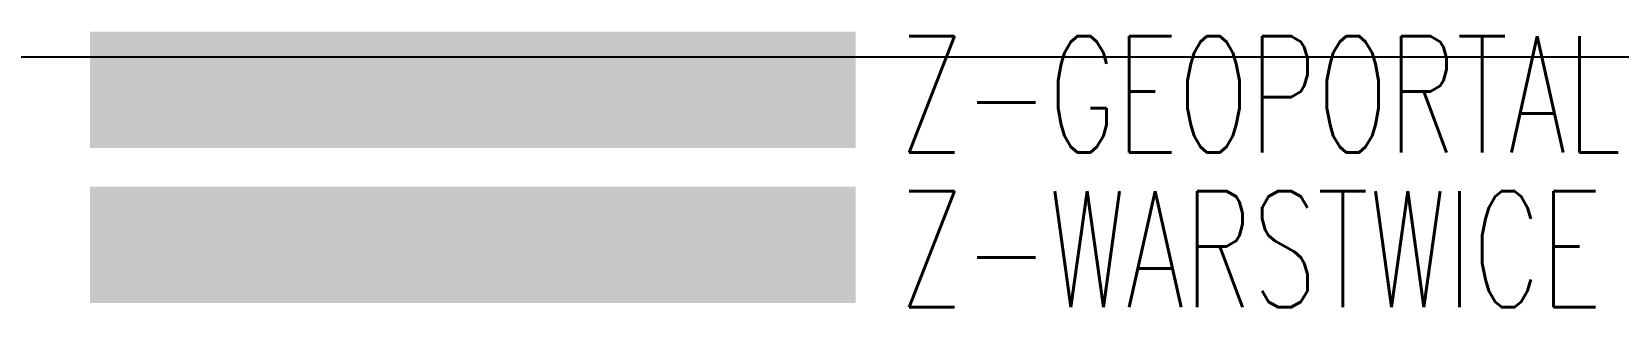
# Model space of a CAD drawing. Header units: millimetres. Extents: x -24587 to 37983, y -70862 to 338.
# Drawn here: x -24587 to -20493, y -57357 to -56645 of the extents above; entities that cross this region are included whole.
import ezdxf

# ---------------------------------------------------------------- set-up
doc = ezdxf.new("R2010")
doc.units = ezdxf.units.MM
doc.header["$LTSCALE"] = 50
for name, color, linetype in [('K-UWAGI', 1, 'Continuous'), ('Z-GEOPORTAL', 191, 'Continuous'), ('Z-WARSTWICE', 120, 'Continuous')]:
    doc.layers.add(name, color=color, linetype=linetype)
doc.styles.add('text 2mm', font='romans.shx', dxfattribs={"width": 0.65})

msp = doc.modelspace()

# ---------------------------------------------------------------- linework, layer by layer
at = {"layer": 'K-UWAGI'}
msp.add_xline((28707.731, -56709.873), (1, 0), dxfattribs=at)
at = {"layer": 'Z-GEOPORTAL', "const_width": 300}
msp.add_lwpolyline([(-24437.475, -56795.427), (-22461.207, -56795.427)], dxfattribs=at)
at = {"layer": 'Z-WARSTWICE', "const_width": 300}
msp.add_lwpolyline([(-24437.475, -57195.427), (-22461.207, -57195.427)], dxfattribs=at)

# ---------------------------------------------------------------- texts
at = {"layer": 'Z-GEOPORTAL', "style": 'text 2mm', "width": 0.65}
msp.add_text('Z-GEOPORTAL', height=300, dxfattribs=at).set_placement((-22348.635, -56956.891))
at = {"layer": 'Z-WARSTWICE', "style": 'text 2mm', "width": 0.65}
msp.add_text('Z-WARSTWICE', height=300, dxfattribs=at).set_placement((-22348.635, -57356.891))

doc.saveas('drawing.dxf')
